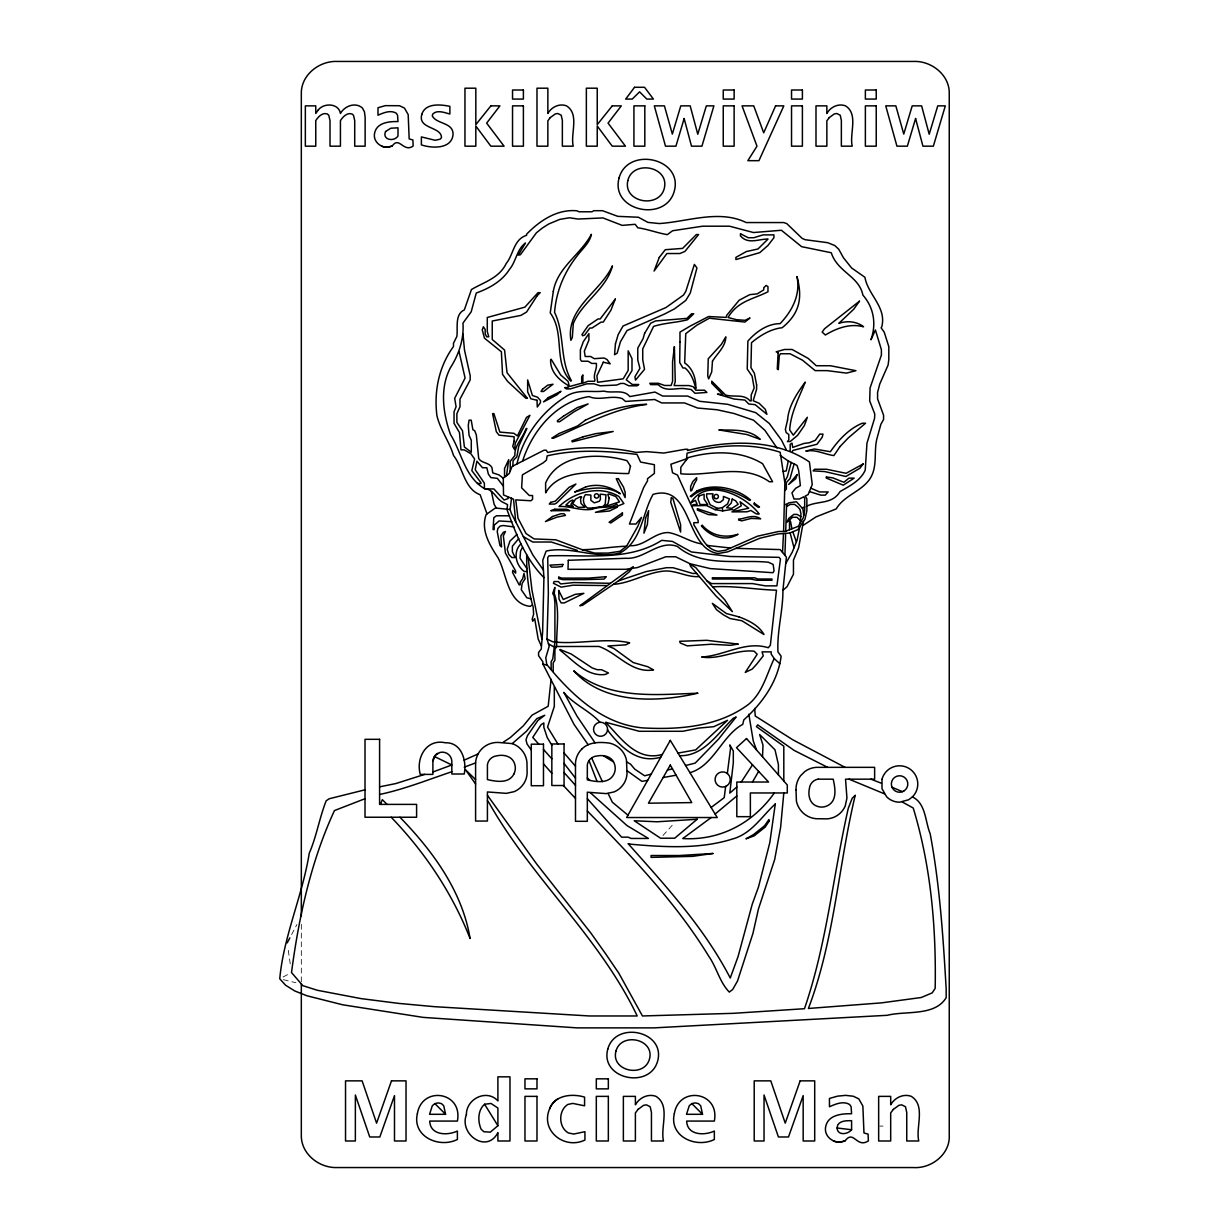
<?xml version="1.0" encoding="UTF-8"?>
<svg xmlns="http://www.w3.org/2000/svg" width="1229" height="1229" viewBox="0 0 1229 1229"><rect width="100%" height="100%" fill="white"/><g stroke="black" fill="none" stroke-linecap="round" stroke-linejoin="round"><path stroke-width="0.75" stroke-dasharray="5 3.75" d="M291.611 934.562L296.911 924.546M663.015 835.49L674.03 823.246M283.116 976.994L288.154 974.32M879.626 1126.087L883.036 1126.087M283.346 979.667L295.928 982.754M288.277 950.309L290.428 965.134M301.32 924.285L301.32 984.076"/><path stroke-width="1.5" d="M785.715 531.251L786.56 504.397L788.957 502.799L796.438 501.755L802.906 508.898L803.735 515.366M784.916 555.293L785.638 533.616M515.704 521.787L513.538 499.204L503.506 494.934L503.276 478.173L509.267 473.503L512.094 466.452L544.032 450.198L546.198 450.198L547.735 452.487C576.647 446.296 607.172 446.081 636.054 452.441L646.562 451.642L663.829 453.055L685.183 449.276L687.656 449.276L687.472 450.551C727.107 440.366 774.454 437.97 809.419 461.981L812.246 484.533L808.129 494.565L805.241 496.04L806.869 498.851L806.869 510.803L804.949 519.268L797.805 529.699L789.786 533.002L777.911 533.954L759.937 538.194L727.722 551.852L718.089 553.496C684.876 548.871 692.588 482.843 653.06 494.381C642.122 513.538 641.861 541.482 620.03 552.927C595.189 559.533 570.778 545.553 546.137 551.099L542.757 560.24L543.925 577.569L542.634 631.829L541.267 649.05L538.579 652.445L538.579 655.702L542.88 661.863L542.88 664.029L574.02 724.373L588.153 744.743M782.535 552.436L783.472 533.939M783.595 531.481L784.87 482.889L780.169 452.226C749.967 442.486 717.26 444.744 687.057 453.24L686.535 459.585M803.413 521.511L798.604 547.811L793.458 560.086L793.458 574.204L787.021 586.725L782.919 590.289C783.042 610.874 776.912 631.153 777.942 651.862L781.137 656.24C777.727 681.895 762.379 703.034 743.791 719.917L742.746 724.388C722.007 735.556 713.711 765.821 689.961 772.688M526.688 554.94C526.458 572.315 528.224 590.519 533.156 607.034L533.632 614.193L532.188 619.124L532.741 621.229L534.692 618.617L538.164 638.942L541.267 645.886M551.114 679.284L548.18 706.26L532.034 715.17L523.262 725.893L510.358 737.523L503.107 742.316M508.345 496.793L508.176 498.528L504.12 500.019L493.874 488.942L485.194 488.942M782.919 590.289L786.406 557.09L780.154 549.578L735.941 548.364M800.171 523.093L800.97 513.86L800.048 509.62L798.005 507.085L794.61 504.397L790.262 504.397L786.514 506.594M543.418 570.102L532.848 554.986L511.418 513.492L510.096 509.513L511.541 498.16M725.663 786.391L724.219 797.636L711.13 807.468M727.322 773.548L730.594 748.092L729.796 744.928L733.314 750.965L733.314 762.902L729.796 793.104L736.816 786.99M799.726 526.903L797.099 540.161L792.213 552.251L785.73 563.558M780.169 455.483L788.25 460.967L786.253 470.937L782.919 471.506M432.885 760.92L435.911 754.683L440.013 752.44A9.494 9.494 0 0 1 451.826 760.92L451.826 774.009L464.224 774.009C466.928 760.812 461.566 742.132 445.282 742.777C426.494 738.552 415.755 757.709 420.241 774.393L432.885 774.393L432.885 760.92A9.494 9.494 0 0 1 437.831 753.3M543.925 577.569C525.321 558.842 516.072 533.97 507.024 509.743L507.546 504.597L504.044 502.83C495.932 499.727 494.227 489.173 484.38 488.604C464.516 476.698 461.674 452.38 450.49 434.482C443.039 413.512 439.552 388.349 450.382 367.794C458.832 354.643 464.116 339.05 462.964 323.104L471.214 311.767L476.268 293.024C489.219 288.293 501.693 281.533 509.344 269.597C516.241 261.424 516.595 249.533 525.444 243.019L518.269 255.14L520.405 254.71L536.412 232.788L542.358 228.041L548.779 223.97L559.794 219.376L569.442 217.779L578.029 219.039L602.978 217.932L622.197 225.383L635.178 224.308L637.79 227.795C647.867 229.208 657.484 233.003 667.316 234.647L672.54 230.76L702.589 226.197L729.519 226.197L753.485 232.542L781.398 230.269L801.615 246.66L831.25 252.744C837.671 272.377 858.979 275.895 862.912 295.144C873.973 307.772 876.492 324.057 870.946 339.803L875.401 329.986L881.393 349.697L881.393 355.12L870.086 387.888L869.686 400.9L874.787 414.05L874.556 418.382L866.952 443.223L865.231 470.139C860.53 480.754 849.592 486.008 840.083 491.554C832.125 504.643 818.56 500.48 806.869 506.102M837.087 1127.992L837.825 1124.796C840.897 1120.402 846.812 1120.756 851.589 1120.679L851.589 1129.743C847.902 1134.505 837.456 1135.903 837.087 1127.992L851.589 1129.743M912.394 796.914C925.99 803.336 925.099 821.54 930.138 833.585C939.755 884.834 943.15 937.005 946.176 988.992L946.176 997.671C934.701 1016.552 905.973 1010.576 887.215 1015.308L654.089 1027.874L577 1027.874L423.16 1017.382L342.707 1004.8L306.912 995.767L294.791 990.973L285.574 985.228L279.751 978.776C283.592 936.191 302.518 895.649 309.247 853.264C316.683 836.089 319.34 818.099 326.177 800.786L329.218 798.758L365.013 789.817M592.317 509.236C600.213 505.856 609.215 508.944 616.774 504.197L617.864 506.071L623.886 503.552L618.863 496.47C599.691 484.887 574.542 491.846 559.041 506.502C570.271 505.933 581.01 511.218 592.317 509.236L592.624 508.038L602.901 506.517L605.206 504.182L606.02 494.811L600.213 494.15L600.413 499.389L599.322 501.263L594.314 502.861L590.872 500.311L590.872 495.103L585.465 494.626C582.07 498.759 583.13 504.95 587.493 508.038L592.624 508.038M762.518 756.787L762.994 745.204L759.614 734.496L775.007 749.828L778.418 764.638L778.418 774.9M549.593 1108.911C540.069 1130.818 564.603 1149.991 584.927 1140.02L584.927 1131.694L573.805 1134.044L568.459 1132.984C558.396 1127.469 558.12 1110.401 567.875 1104.441L572.745 1103.412L584.574 1105.808L584.574 1097.113C572.176 1093.349 554.694 1094.947 549.593 1108.911A19.725 19.725 0 0 1 557.874 1098.849M791.246 462.473L787.297 476.837L784.655 481.584M794.118 463.917L790.047 478.588L786.345 482.551L786.345 489.065L784.87 490.678M516.917 463.994C523.293 436.525 541.374 412.084 565.125 397.028C577.184 388.518 590.888 392.665 604.038 391.099C612.073 393.726 623.917 388.733 629.77 396.583L654.965 392.066L662.677 396.061L687.641 396.061L699.578 401.284L727.629 404.31L755.727 412.652L769.308 423.483L781.506 440.12L786.33 449.845M522.586 461.105C532.249 430.841 556.245 401.484 589.075 396.614C599.522 401.084 611.274 394.816 622.227 398.611L625.53 401.437L654.688 399.502L661.678 402.928L684.476 402.928L697.626 408.043L717.045 409.749L733.99 413.497L753.515 420.18L764.868 430.288L777.051 448.093M792.336 451.719L792.859 450.444L817.024 444.237L822.186 437.247L823 434.098L819.743 434.098L815.334 440.289L809.358 442.732L803.981 443.439L792.72 447.433L791.998 443.147L790.17 444.345L790.17 450.859M712.62 586.878C734.174 585.45 755.159 589.628 776.482 590.197L770.353 645.225L768.279 647.744C745.465 640.539 724.219 655.794 701.651 657.023C719.503 660.019 736.094 649.189 754.13 651.201L757.187 654.274L745.25 672.417L752.102 669.129L756.542 664.351L763.27 655.825L762.057 651.862L771.182 651.862L771.182 654.043L774.193 658.56C766.635 674.414 762.656 692.787 748.446 704.432C718.12 726.892 679.038 729.934 642.567 727.891C602.379 724.127 572.007 695.168 547.412 665.288L542.88 664.029M758.631 771.366L752.486 782.028M752.517 764.822L741.271 782.028M522.586 547.212L520.558 551.053L520.036 558.227L526.995 568.689M287.187 942.889L289.844 937.896M589.014 760.597L588.414 761.581A10.262 10.262 0 0 0 587.324 764.853L587.324 779.862C596.188 781.844 608.754 784.163 613.809 774.301A13.058 13.058 0 0 0 614.546 764.161C612.242 756.526 603.808 754.529 596.818 756.035A10.754 10.754 0 0 0 592.393 757.448L591.41 758.093A10.493 10.493 0 0 0 589.014 760.597L596.987 781.245M626.56 546.229L637.774 526.381L641.507 517.363L635.946 524.03L629.432 524.03L643.689 487.452L647.514 480.877L647.514 478.695L654.381 473.395L654.381 464.7L640.586 462.058L637.006 454.392C607.218 451.012 576.539 448.954 547.151 455.867L546.413 460.138L543.064 462.918L522.402 474.855L521.634 487.836L529.315 495.517L532.572 495.517L532.572 499.358L530.913 500.756L515.75 499.896L517.993 518.162L526.043 533.555L534.093 538.932L555.754 539.792L582.193 549.701L594.775 553.081L608.232 553.081L620.046 551.283L626.56 546.229C611.658 546.675 597.079 549.547 582.193 549.701M599.153 507.331L599.706 506.517M520.866 543.955C512.739 551.652 515.765 565.386 524.276 571.5L527.18 571.5M497.899 1125.718L490.31 1132.155L483.827 1131.725L481.077 1129.159C477.682 1121.278 477.682 1110.202 484.61 1104.241L491.032 1103.473L497.899 1108.051L497.899 1125.718L484.61 1104.241M774.301 792.966C753.162 823.092 719.902 840.774 682.786 838.547L711.207 817.531M518.699 538.609L512.37 546.244L512.37 551.667L515.105 557.551L511.848 557.551L508.76 554.509L507.193 549.302L509.927 541.129L516.994 534.385M715.124 814.028L736.816 795.977M531.988 605.19L530.145 606.358C507.408 603.915 506.87 573.835 498.052 557.828C489.818 545.307 480.431 530.083 486.162 514.552L495.364 508.007L510.096 509.513M434.866 1103.596L432.316 1105.731L429.566 1114.304L445.574 1114.304L443.73 1105.731L441.426 1103.596L438.215 1102.889L434.866 1103.596L445.574 1114.304M691.819 1103.596L689.269 1105.731L686.504 1114.304L702.527 1114.304L700.684 1105.731L698.379 1103.596L695.168 1102.889L691.819 1103.596L702.527 1114.304M618.479 580.841L629.325 571.808L633.242 566.6L579.842 605.759L582.577 605.282L618.479 580.841L646.193 571.562L666.471 567.706L672.985 567.706L692.772 573.451L696.659 573.451M722.314 507.669L727.614 503.89L729.458 498.866L723.42 496.424L723.42 499.681L720.409 502.154C715.386 503.629 710.869 498.79 712.989 493.843L706.644 493.843L706.644 496.915L710.193 504.812L717.506 508.391L722.314 507.669L722.729 510.88L731.762 509.497L733.79 510.265L741.271 505.856L740.058 501.739L748.707 508.222L731.9 511.894L747.017 511.802L750.919 510.481L756.419 513.968L759.184 513.968C745.127 495.179 706.014 476.775 690.867 502.953L695.414 500.341L697.196 504.289L692.879 504.766L692.449 505.764L706.567 505.534L715.094 509.651L722.729 510.88M803.213 525.336L816.102 516.856L836.227 508.914C843.862 495.748 860.408 491.892 869.318 479.725C877.89 467.681 873.696 452.963 876.723 439.444L880.886 424.251L883.574 419.519L883.574 415.187L877.583 398.872L877.583 392.358L879.795 383.955L888.091 365.074L888.813 359.682L888.813 346.655L884.25 332.214L881.101 327.774L881.746 326.914C886.892 307.281 868.073 295.129 864.893 277.247L851.589 267.968L843.463 257.767L838.731 249.226L834.752 245.523L827.701 242.697L805.179 239.716L802.184 238.426L786.775 223.601L783.687 222.557L746.218 222.557C719.011 209.237 687.487 221.773 659.266 223.555L647.929 222.388L638.373 217.241L617.788 216.35L602.502 210.697L593.822 210.697L591.948 211.787L578.92 211.787L576.985 210.804C557.198 208.899 539.731 220.667 526.565 234.232L526.565 235.323C513.522 239.394 513.691 254.295 506.225 263.498C499.235 278.092 484.011 282.102 471.444 289.522L464.332 309.908C454.546 314.225 458.018 328.02 456.865 336.439L453.486 343.244L453.486 346.501C438.922 366.488 433.883 391.175 436.909 415.586C440.259 429.966 449.415 441.61 453.486 455.452C463.026 467.512 464.255 489.05 480.155 494.734L486.991 513.845M512.232 743.606A22.568 22.568 0 0 1 519.514 747.862L521.511 749.844A21.83 21.83 0 0 1 526.964 762.441L527.118 773.271A20.862 20.862 0 0 1 520.727 787.313A21.477 21.477 0 0 1 514.106 791.676L506.317 793.35L487.421 791.952L487.421 821.049L475.592 821.049L475.592 765.037C475.224 758.078 478.511 751.149 484.026 746.94A22.23 22.23 0 0 1 498.052 742.424L512.232 743.606L526.473 731.27L536.766 718.658L544.77 715.263L537.856 720.517L527.41 735.741L525.997 739.843L527.072 744.052L531.266 749.997M392.374 145.775C399.364 136.081 403.465 152.888 413.159 146.051L412.898 139.968L409.18 138.923L408.182 114.589L404.464 108.091L399.517 105.725L385.338 105.648L377.994 107.737L377.994 115.219C383.463 112.791 390.545 109.75 396.214 113.191L397.551 115.157L397.996 121.579C389.532 121.379 377.364 122.424 374.799 132.333C371.865 142.441 383.571 150.46 392.374 145.775A14.502 14.502 0 0 1 381.574 146.282M845.368 1140.558C853.725 1129.605 856.751 1148.593 868.381 1140.881L868.089 1134.121L863.972 1132.984L862.866 1106.039L858.764 1098.849L853.279 1096.237L845.629 1095.362L837.579 1096.145L829.452 1098.449L829.452 1106.745C835.505 1104.057 843.355 1100.677 849.623 1104.502L851.098 1106.668L851.589 1113.766C842.218 1113.551 828.761 1114.718 825.919 1125.687C822.662 1136.871 835.628 1145.751 845.368 1140.558A16.038 16.038 0 0 1 833.416 1141.111M715.094 509.651L717.506 508.391M475.623 762.886L464.224 767.203M686.181 458.939L670.88 464.239L672.54 472.766L677.471 475.039L698.149 520.497L698.149 522.663L693.832 522.663L693.832 524.829C700.422 534.723 704.847 549.056 718.182 551.391L725.694 550.193L757.433 536.213L778.602 531.481L785.116 531.481L798.251 526.304L803.244 517.916L804.672 510.434L804.672 498.498L803.781 496.793L799.418 499.005L793.995 499.005L791.952 492.829L795.655 488.297L800.371 485.624L798.666 470.523L796.991 465.361L788.25 460.967M478.096 753.93L464.116 760.183M784.87 504.397L786.56 504.397M802.168 507.869L804.672 506.932M451.826 771.72C427.784 779.816 404.449 789.202 379.592 794.487M365.013 798.712L334.472 810.556C310.906 861.268 298.801 917.31 291.503 972.538L302.826 985.673L317.312 990.267L361.049 998.609L398.749 1003.402L434.436 1006.674L589.428 1015.968L637.206 1015.968C599.644 937.22 532.142 878.796 489.311 803.274L487.421 800.617M424.635 774.393L395.876 783.549L379.592 786.852M432.885 772.012L451.826 764.976L434.39 756.48M651.186 774.147L644.611 775.791L634.702 769.108L630.523 764.115L626.759 761.995M667.424 770.076L672.447 768.816M685.598 765.513L695.168 763.117L718.642 738.998L736.156 716.968L733.206 718.351C717.936 733.283 703.372 756.542 679.606 755.681M647.683 780.338L641.922 781.367L626.974 770.66M663.153 777.542L676.104 775.192M630.124 545.707C644.641 546.475 654.366 532.126 668.637 532.572C680.236 534.723 689.807 542.004 701.513 543.848M662.354 754.406C636.714 761.888 621.029 738.153 605.62 722.253L639.28 731.286L682.709 731.286L698.64 728.09L713.742 726.692L727.537 720.317L695.722 749.874L678.039 753.085M660.803 757.156C637.574 764.146 620.522 747.032 607.495 730.103M511.878 521.726L499.066 520.958L494.15 525.229L494.15 529.576L493.075 529.576L493.797 517.686L496.439 515.781L509.467 515.781M627.958 815.18L612.349 802.214L608.094 793.442M513.983 526.949L503.291 525.505L500.095 526.089L497.883 528.485L497.223 531.681L499.942 545.461L501.524 546.951L500.864 535.829L503.398 532.295L505.442 531.527L503.337 535.859L505.426 553.096L515.627 570.947L515.627 573.129L512.831 570.348L512.57 572.514L519.176 584.896L520.174 584.896L520.174 582.285L522.663 578.721L523.984 573.451L525.152 578.721L522.171 583.253L521.296 589.705L526.826 597.77L531.036 598.784M699.362 576.585C686.289 577.691 674.644 569.058 661.509 571.377C644.995 573.605 629.939 583.207 613.517 584.343M818.176 779.171L833.185 779.171C835.167 788.035 837.487 800.601 827.624 805.656A13.058 13.058 0 0 1 817.485 806.393C809.85 804.089 807.868 795.639 809.358 788.665A10.523 10.523 0 0 1 818.176 779.125M477.42 483.396L480.969 483.565L480.969 482.705L471.828 470.599L474.624 459.001L470.83 453.701L464.27 449.86L460.967 449.86L459.477 432.593L454.039 423.329L454.039 411.792L456.082 406.753L454.669 398.304L465.084 378.056L459.078 351.678M730.594 548.026L706.798 545.399M809.527 491.615L820.895 495.149L825.243 495.149L828.162 491.938L819.559 491.938L811.063 488.251M610.306 583.299L573.62 582.577L560.67 583.929L558.412 581.563L554.079 581.563L553.434 583.299L561.177 587.139L572.96 585.188L606.865 585.572M881.47 783.288L870.915 779.171M892.116 787.313L902.455 791.645M884.342 793.796L849.039 779.171M577.338 550.392L551.237 542.02L532.741 542.02L523.385 536.643M902.071 801.876L913.224 808.021C930.952 866.276 936.268 927.634 935.177 988.331L932.212 992.878L921.197 997.518L881.393 1002.879L808.405 1008.471C834.491 939.924 838.316 865.923 855.246 795.24L852.173 798.312L848.24 808.436C833.17 875.048 826.779 943.933 804.457 1008.717L733.406 1013.326L642.444 1015.968L618.832 973.199L605.39 953.458L590.903 933.103L536.612 863.926L487.421 795.271M845.045 767.342L792.874 739.827L755.267 716.046L754.652 708.472M706.905 580.779L724.741 599.783L732.376 611.643L715.892 595.896L690.468 566.216L690.007 564.326L695.691 567.506L706.905 580.779L711.545 583.591L752.501 583.591L765.329 585.864L776.912 585.864L780.461 559.026L779.094 557.336L730.256 556.507L691.435 551.959L672.463 541.421L661.709 540.361C628.465 561.499 586.294 554.586 548.964 555.831L547.719 557.613L548.364 593.423L546.997 639.003L552.866 641.83C578.444 644.826 604.499 637.329 629.632 642.782L625.807 644.841L607.879 646.008L613.901 648.513L633.227 662.554L647.837 666.748L653.521 669.943C631.153 673.507 617.941 653.091 598.907 646.454L553.111 646.515L548.441 643.827M827.655 767.342L794.149 750.412L757.694 724.864L756.419 726.631L783.81 746.203L783.81 781.029M800.924 516.579L797.099 514.398L793.842 514.398L788.772 518.377L786.867 522.279L792.582 517.271L796.914 517.271L800.463 520.589M603.424 755.743L613.409 761.857M503.276 478.173L498.928 474.916L492.752 472.842L491.907 467.481C489.019 462.288 481.922 463.517 478.711 458.601L476.314 434.851L474.732 430.811L472.873 429.674L471.214 420.164L469.048 420.164L468.28 425.541L469.048 435.312L471.291 440.243L471.291 452.195L464.393 447.003L462.519 430.826L456.881 422.361L456.881 413.681L459.984 406.738L459.984 399.133L470.169 379.961L470.169 375.613L464.516 350.173L462.964 333.965M590.289 792.659L627.036 825.611L648.451 838.455L631.076 838.455L628.096 837.149L621.613 837.149L587.324 798.666M774.193 658.56L779.862 663.737M503.276 486.008L497.33 478.342L490.863 477.605L488.343 474.056L486.853 467.727L482.505 467.727L476.913 461.198L475.224 469.708L484.38 483.181L484.38 488.604M587.324 777.911L589.812 780.354M475.592 779.632L465.407 769.631L475.592 783.964M387.058 804.396L382.327 799.664L380.667 803.582L381.282 804.396M399.947 817.239C432.562 850.76 462.319 891.24 470.077 938.495C452.364 893.314 424.865 852.096 391.175 817.239M599.982 722.329C589.536 710.516 574.035 704.801 563.819 692.419L577.015 716.154L595.02 742.808M551.836 773.302L543.479 763.839M563.343 785.515L575.495 798.404M587.324 810.971C631.568 856.29 675.643 902.147 708.903 956.454C716.814 967.776 719.549 982.048 729.304 992.095L732.73 989.422L737.554 980.926L752.947 933.41L758.431 909.045L774.685 859.517L780.599 827.486L783.81 792.966M575.495 766.235L564.05 752.962M538.809 744.175L532.771 737.415L541.098 724.68L543.832 722.913L543.832 727.261L547.243 737.569L551.836 745.281M543.479 749.429L551.836 758.815M564.05 772.534L575.495 785.377M541.912 639.234L531.957 590.074L528.178 557.72M564.05 763.409L575.495 778.172M557.858 743.975L547.55 727.076L554.31 706.445L554.31 686.903M496.27 508.007L494.104 504.228L491.416 491.492M591.641 757.955L602.348 781.613M796.392 541.928L792.813 531.758M791.891 528.823L790.57 521.542L789.479 520.528L789.556 529.73M794.011 547.796L790.109 532.864M546.997 639.003L549.194 646.285L545.784 657.715L546.813 664.904M748.814 714.203L753.269 740.964L756.465 749.89M512.846 466.068L513.077 460.691L516.856 456.804L518.776 446.127L526.903 428.399L525.935 428.906C522.878 438.2 514.214 445.328 514.89 455.544L510.219 461.382L510.219 471.153M553.173 671.602L553.173 662.923L554.909 660.173L554.909 649.311L556.66 646.515C556.291 628.956 560.147 609.937 554.233 593.361L554.893 587.431L552.712 593.361L554.187 596.265L554.909 602.732L554.909 641.83L552.758 658.944L551.13 661.77L551.13 669.375M506.517 475.638L508.714 459.646L504.551 468.495L504.551 477.175M301.32 916.219L301.32 93.85C300.798 75.046 319.325 60.636 337.268 61.45L913.285 61.45C931.259 60.513 949.909 75 949.249 93.85L949.249 1135.15C950.355 1154.154 931.367 1168.871 913.285 1167.55L337.268 1167.55C319.34 1168.303 300.875 1153.939 301.32 1135.15L301.32 984.076M756.618 384.923L756.603 389.27L753.177 400.715L759.169 403.296L765.298 409.334L766.927 414.311L755.174 404.679L748.691 403.957L744.912 400.07L734.097 399.041L717.475 394.11L722.882 394.601L711.76 383.294L711.76 381.205L725.509 394.985C733.667 397.597 743.806 393.48 750.089 400.9L751.18 400.9L751.18 394.985L754.16 387.995L752.117 376.228L747.232 369.053L747.877 341.14C755.789 331.938 767.557 323.565 780.077 323.657C792.244 310.86 800.709 294.699 796.976 276.54C802.445 297.188 800.402 312.857 782.182 327.728C770.829 328.926 760.152 335.44 751.503 342.676L750.95 367.64L754.36 373.201L756.618 384.923M796.008 789.801L796.423 801.247A22.629 22.629 0 0 0 801.446 811.263L803.428 813.26A21.83 21.83 0 0 0 816.041 818.714L826.871 818.867A20.862 20.862 0 0 0 840.897 812.477A21.477 21.477 0 0 0 845.26 805.855L846.935 798.067L845.537 779.171L874.633 779.171L874.633 767.342L818.622 767.342A21.246 21.246 0 0 0 804.765 771.597L800.54 775.776A22.23 22.23 0 0 0 796.008 789.801M568.29 560.301L567.998 569.304L625.576 569.304L637.39 567.583L665.811 556.752L675.581 556.752L690.191 563.804L710.239 568.597L772.949 572.714L774.055 570.84L773.164 564.449L768.402 562.237C738.306 559.272 702.158 567.66 677.394 546.429C658.79 539.608 644.242 559.656 625.807 558.273L568.29 560.301M697.442 508.729L697.396 510.066L708.426 514.598L717.014 515.089L697.442 508.729M679.975 341.877L679.698 362.494L682.909 367.993L685.075 367.993C691.205 373.232 694.032 381.098 695.798 388.656C696.259 379.162 692.972 368.408 684.676 362.939L685.751 333.673L696.981 325.101L709.302 318.219L744.912 322.059L749.982 317.973L745.081 320.323L736.417 319.694L728.029 317.466C737.968 300.844 752.931 299.415 767.971 291.765L767.971 286.634L766.143 285.451L763.777 287.694L763.777 289.86L757.294 293.839L749.736 294.668L739.167 300.229L726.723 315.3L726.17 317.405L708.58 316.529L690.268 326.038L679.975 332.107L679.975 341.877M778.126 352.769L777.281 369.038L778.28 369.683L779.309 355.611L780.446 353.752L790.047 353.752L802.583 360.251L815.134 370.62L827.086 370.62L846.474 373.109L855.937 370.697L830.405 365.735L816.286 365.735L808.236 358.453L792.137 349.482L784.532 349.482L776.175 351.817L778.126 352.769M466.406 1114.58C458.786 1134.275 486.93 1154.169 497.899 1132.585L497.899 1140.988L509.974 1140.988L509.974 1076.834L497.899 1076.834L497.899 1100.892C486.822 1088.617 466.221 1098.787 466.406 1114.58M740.534 233.817L740.411 235.845C748.123 244.817 758.477 238.918 768.033 239.071L757.986 248.98L746.326 251.561L735.894 257.383L735.894 259.549L759.799 252.636L767.941 245.462L773.917 237.735L773.917 234.877L763.055 234.877L753.715 237.735L748.292 237.735L740.534 233.817M558.734 577.169L558.627 578.598L562.836 579.658L583.468 579.658L604.1 579.074L606.312 576.678L588.998 578.106L561.853 578.106L558.734 577.169M417.414 1113.443C411.823 1136.441 438.937 1148.623 457.388 1139.498L457.388 1131.033C447.525 1135.796 430.165 1135.396 429.72 1121.078L457.388 1121.078C463.087 1091.705 422.223 1085.499 417.414 1113.443M537.012 400.27L537.273 407.045L540.453 402.651L540.453 400.47L537.58 397.213L532.418 395.523L527.656 379.945L527.656 391.897L530.851 398.795L537.012 400.27M558.673 590.473L559.026 599.091L561.1 602.901L564.357 602.901L583.852 593.33L575.218 594.36L563.266 599.491L558.673 590.473M674.368 1113.443C668.776 1136.441 695.891 1148.623 714.341 1139.498L714.341 1131.033C704.478 1135.796 687.119 1135.396 686.673 1121.078L714.341 1121.078C720.04 1091.705 679.176 1085.499 674.368 1113.443M615.437 343.874L614.546 354.705L617.158 353.23L620.445 341.754L627.02 330.555L664.781 313.917L674.414 308.909L685.736 300.506L690.252 293.116L696.935 267.937L694.37 264.435L685.828 291.319L683.539 295.021L665.918 307.573L623.042 326.023L618.202 334.503L615.437 343.874M712.467 577.83L712.359 579.013L750.366 579.013L756.772 580.242L771.966 580.242L771.966 579.013L757.847 579.013L754.821 577.83L712.467 577.83M826.364 476.975L826.272 478.035L843.248 485.194L854.155 478.142L848.901 478.142L843.893 482.321L832.816 477.866L826.364 476.975M627.804 180.678C622.842 202.585 659.466 209.114 664.367 188.052C669.329 166.161 632.705 159.632 627.804 180.678M609.185 498.298L608.063 503.552L605.067 506.517L619.508 501.878L615.806 496.531L608.739 493.904L607.802 494.457L609.185 498.298M421.839 114.312C417.322 129.229 441.764 126.403 441.457 137.74L440.197 139.154L435.189 140.29L421.378 136.911L421.378 144.884C431.901 148.479 451.919 149.323 453.071 134.314C453.24 122.178 436.525 124.298 432.285 115.925L432.716 114.082C437.171 109.473 444.621 112.715 449.875 114.005L449.875 106.37C440.612 104.373 425.28 102.898 421.839 114.312M645.563 518.07L643.95 533.186L647.33 524.645L648.651 510.634L645.563 518.07M775.284 803.996L769.8 842.664L758.523 886.862L752.24 904.206L738.061 956.608L730.241 978.023C704.278 927.834 665.457 885.617 628.096 843.616L631.091 844.246C664.582 847.196 699.839 849.316 732.254 839.069C751.61 833.83 761.427 816.67 775.284 803.996M674.383 346.732L672.586 361.833L672.586 381.374L671.111 385.46L664.597 385.46L658.452 383.294L649.788 383.294L650.633 384.616L658.237 384.616C665.396 392.143 674.998 388.057 683.785 388.518L691.144 389.516L695.046 393.295L706.89 392.42L704.509 390.207L695.814 390.207L693.202 386.736L689.023 385.568L674.137 385.568L675.259 381.374L674.383 346.732M719.119 429.996L746.971 434.544L760.229 439.383C749.69 428.752 732.93 430.242 719.119 429.996M553.296 291.442L550.239 312.934C565.34 333.52 552.789 362.294 570.87 381.19L571.331 380.529C559.41 359.667 565.048 333.873 554.556 312.35C556.261 291.258 564.188 272.208 577.215 255.801C582.193 248.995 589.69 242.896 591.41 234.309C580.518 254.71 557.305 267.415 553.296 291.442M881.992 779.278L881.992 788.711L886.708 796.868A18.205 18.205 0 0 0 899.582 802.199L908.677 799.756L912.456 796.868A18.205 18.205 0 0 0 908.677 768.233A18.205 18.205 0 0 0 881.992 779.278M738.721 519.237L738.614 520.051L741.778 520.835L751.211 518.423L760.659 518.776C753.392 513.876 745.988 518.377 738.721 519.237M712.482 361.111L711.714 371.911L708.672 378.885L707.75 376.089L708.257 358.776L721.392 344.335L725.817 336.854C725.724 346.424 717.29 353.491 712.482 361.111M671.341 497.914L670.727 502.215L680.605 532.08L680.605 524.645L672.831 498.221L671.341 497.914M619.093 177.882C610.014 211.05 665.534 222.91 674.275 191.202C683.355 158.034 627.85 146.159 619.093 177.882M607.802 1049.028C599.598 1079.001 649.742 1089.708 657.638 1061.073C665.841 1031.1 615.698 1020.393 607.802 1049.028M615.975 1051.01C610.475 1071.135 644.15 1078.34 649.465 1059.091C654.965 1038.966 621.29 1031.776 615.975 1051.01M573.298 323.565L572.315 337.606L570.855 340.264C565.816 307.972 600.382 291.918 612.457 265.863C606.404 289.245 581.978 302.226 573.298 323.565M754.268 503.107L754.038 504.412L758.523 507.469L759.507 506.993L754.268 503.107M607.556 729.796L607.187 731.593A7.036 7.036 0 0 1 595.22 733.851A7.036 7.036 0 0 1 599.245 722.36L601.073 722.268A7.036 7.036 0 0 1 607.556 729.796M385.553 131.534C381.881 139.829 394.002 142.241 397.996 136.004L397.996 127.816L390.822 128.231L385.553 131.534M787.574 419.888L785.362 429.413L786.161 432.562L788.803 434.482L788.803 439.905L787.42 441.58L790.139 441.564L797.636 435.296L804.411 425.464L807.361 417.292L793.304 435.174L789.679 429.966C790.769 412.637 799.034 397.919 805.241 382.096C797.099 393.188 788.619 405.877 787.574 419.888M630.477 466.175L628.71 473.564C603.04 473.687 561.069 465.791 545.661 492.829L545.599 483.043C558.872 452.595 599.752 452.933 626.99 460.675L630.477 466.175M603.316 362.202L596.895 375.844L597.601 382.28L623.211 378.824L628.173 370.405L628.173 350.864L631.998 358.653L631.998 370.605L626.268 379.822L632.274 384.493L638.773 384.493L637.052 385.814L628.849 385.814L623.963 383.448L620.706 383.448L616.666 385.061L600.167 385.783L593.96 383.817L586.832 383.817L570.348 388.917L566.369 388.917L564.679 387.565L568.09 387.565L568.09 385.399C559.087 379.915 550.362 372.034 550.592 360.128L551.13 359.206L560.701 374.999L568.09 381.389L569.35 386.567L581.701 383.218L581.701 376.704L582.884 374.876L582.884 383.218L587.954 381.282L594.467 381.282L595.005 380.345C592.639 374.399 597.386 369.33 596.342 363.415L591.763 363.415L588.03 361.218L581.517 361.218L580.38 359.36L580.38 349.789L583.345 341.631L588.906 333.597L588.906 340.11L584.343 351.125L585.173 356.502L590.596 356.502L594.36 358.684L604.053 357.992L606.957 359.467L610.198 363.815L603.316 362.202M560.24 649.557L560.071 650.249C573.344 660.449 586.955 677.087 605.513 674.414L608.432 672.954L601.549 669.713L597.217 669.713L592.101 667.885L571.301 654.074L560.24 649.557M514.121 441.119L512.754 446.373L514.567 449.553L515.304 443.177L529.914 415.31L526.473 417.414L517.394 435.942L513.922 433.315L499.865 432.101L493.858 413.543L492.583 413.712L496.332 431.732L499.005 435.143L514.121 436.771L514.121 441.119M732.238 499.082L731.178 503.183L726.646 507.669L731.762 508.407L738.168 504.32L735.649 500.787L732.238 499.082M644.58 333.412L643.09 338.636L637.774 348.114L637.774 360.051L639.925 368.377L634.932 376.75L635.516 380.114L644.534 369.345L642.736 359.744L642.736 348.882L653.582 326.392C664.643 322.874 676.211 322.674 687.518 319.77L693.74 313.779L691.574 313.779L686.965 318.372L655.625 320.923L650.694 323.212L644.58 333.412M684.154 118.522L675.935 146.174L665.503 146.174L654.32 105.863L664.413 105.863L672.34 134.084L680.789 105.863L690.176 105.863L697.78 134.238L706.337 105.863L713.895 105.863L701.928 146.174L691.497 146.174L684.154 118.522M915.59 118.522L907.355 146.174L896.94 146.174L885.74 105.863L895.833 105.863L903.761 134.084L912.21 105.863L921.612 105.863L929.201 134.238L937.758 105.863L945.316 105.863L933.349 146.174L922.933 146.174L915.59 118.522M698.978 495.994L698.041 499.128L700.131 504.535L707.735 504.535L704.109 499.128L704.109 494.242L698.978 495.994M797.114 474.548L795.747 478.68L788.695 484.426L797.114 474.548M562.943 564.449L562.237 566.508L556.845 567.107L551.406 567.107L549.931 565.125L562.943 564.449M391.483 1080.859L376.581 1123.152L362.109 1080.859L345.533 1080.859L345.533 1140.988L355.365 1140.988L355.365 1095.008L369.745 1136.979L379.822 1136.979L394.494 1095.607L394.494 1140.988L406.031 1140.988L406.031 1080.859L391.483 1080.859M800.156 1080.859L785.239 1123.152L770.783 1080.859L754.207 1080.859L754.207 1140.988L764.039 1140.988L764.039 1095.008L778.418 1136.979L788.496 1136.979L803.167 1095.607L803.167 1140.988L814.704 1140.988L814.704 1080.859L800.156 1080.859M537.15 295.743L526.565 312.028L520.973 315.377L492.245 321.03L492.245 339.496L504.581 350.081L507.039 372.725L527.395 398.288L525.904 398.288L507.577 381.374L502.523 374.307L501.386 351.771L484.487 338.19L482.244 329.848L483.412 326.806L485.178 329.541L485.178 333.889L486.638 336.807L488.804 336.807L487.283 331.6L487.283 317.481L524.906 307.142L538.025 292.656L540.207 292.656L537.15 295.743M659.282 257.414L654.058 271.056L666.886 253.527L679.914 253.527L684.922 251.438L698.564 234.539L696.382 234.539L682.617 248.396L665.288 249.702L659.282 257.414M615.283 299.093L610.905 310.215L603.27 322.09L601.089 322.09L592.009 328.035L589.828 328.035L584.681 335.01L582.638 335.778L581.978 334.565L588.169 325.639L598.016 318.972L600.198 318.972L615.283 299.093M694.416 483.596L691.635 490.678L690.621 490.863L690.621 486.515L692.818 481.553L696.643 477.697L696.643 479.878L694.416 483.596M775.576 105.863L763.716 132.809L753.73 105.863L742.055 105.863L756.987 146.174L747.846 160.676L758.938 160.676L783.825 105.863L775.576 105.863M581.563 497.161L580.534 499.066L581.01 503.383L584.758 507.3L578.168 507.3L572.683 503.782L575.479 499.143L580.318 496.67L581.563 497.161M670.297 740.38L626.621 817.531L717.244 817.531L670.297 740.38M670.297 765.052L648.451 803.198L691.758 802.598L670.297 765.052M573.19 500.725L570.886 504.412L573.298 506.609L565.862 505.073L569.826 501.371L572.76 499.973L573.19 500.725M542.542 389.178L541.021 391.467L543.541 391.467L553.035 384.231L547.704 385.184L542.542 389.178M769.385 820.772L765.16 827.086L754.114 835.889L745.942 838.839L753.515 834.583L764.561 825.78L768.908 819.559L769.385 820.772M839.991 446.588L833.892 455.56C824.613 454.392 815.718 449.107 805.825 451.104L814.32 448.984L830.358 451.719C838.547 439.997 848.84 428.783 862.297 423.222L865.554 423.222L848.24 437.954L839.991 446.588M513.906 774.04C508.852 783.887 496.286 781.583 487.421 779.601L487.421 764.592A10.523 10.523 0 0 1 496.915 755.82C503.89 754.207 512.339 756.281 514.644 763.885A13.058 13.058 0 0 1 513.906 774.04M318.403 109.734L315.761 113.452L315.761 105.863L305.345 105.863L305.345 146.174L315.761 146.174L315.761 120.58C318.219 116.863 322.336 112.223 327.298 113.944L328.804 115.296L330.017 120.688L330.017 146.174L340.433 146.174L340.433 120.58C342.906 116.847 347.07 112.269 352.032 113.974L353.522 115.326L354.72 120.688L354.72 146.174L365.136 146.174L365.136 117.124L364.445 111.793L362.386 107.983C355.427 101.807 344.581 105.986 340.433 113.452C338.728 103.205 324.164 102.683 318.403 109.734M859.44 301.197L853.786 309.17L838.823 323.35C846.981 320.6 856.659 321.261 863.557 326.776C850.191 323.196 836.749 328.097 825.366 335.01L822.155 332.076L824.551 328.757L859.44 301.197M687.948 457.695L680.82 467.281L680.82 473.795C710.147 476.56 742.884 462.872 769.339 481.737L772.595 481.737L762.594 463.702C740.365 450.121 712.313 450.736 687.948 457.695M634.533 87.29L625.684 99.073L632.244 99.073L639.587 91.837L646.823 99.073L653.398 99.073L644.549 87.29L634.533 87.29M550.269 117.6L547.857 120.795L547.857 146.174L536.981 146.174L536.981 88.196L547.857 88.196L547.857 113.452C551.468 107.061 559.241 103.205 566.415 105.802C579.796 114.097 570.256 133.7 573.221 146.174L562.36 146.174L562.36 120.365L561.207 115.219L557.797 113.498L555.231 113.959L550.269 117.6M829.268 117.6L826.856 120.795L826.856 146.174L815.995 146.174L815.995 105.863L826.856 105.863L826.856 113.452C830.466 107.061 838.255 103.205 845.414 105.802C858.794 114.097 849.254 133.7 852.219 146.174L841.358 146.174L841.358 120.365L840.221 115.219L836.795 113.498L834.245 113.959L829.268 117.6M638.066 1109.388L635.393 1112.921L635.393 1140.988L623.364 1140.988L623.364 1096.376L635.393 1096.376L635.393 1104.794C639.403 1097.712 648.006 1093.457 655.933 1096.314C670.757 1105.501 660.188 1127.208 663.476 1140.988L651.447 1140.988L651.447 1112.429L650.187 1106.73L646.408 1104.84L643.566 1105.332L638.066 1109.388M893.36 1109.388L890.687 1112.921L890.687 1140.988L878.658 1140.988L878.658 1096.376L890.687 1096.376L890.687 1104.794C894.681 1097.712 903.3 1093.457 911.227 1096.314C926.036 1105.501 915.482 1127.208 918.754 1140.988L906.741 1140.988L906.741 1112.429L905.481 1106.73L901.702 1104.84L898.86 1105.332L893.36 1109.388M490.878 105.863L475.823 124.651L475.823 88.196L464.961 88.196L464.961 146.174L475.823 146.174L475.823 126.019L490.847 146.174L504.059 146.174L486.653 123.115L499.911 105.863L490.878 105.863M612.272 105.863L597.233 124.651L597.233 88.196L586.356 88.196L586.356 146.174L597.233 146.174L597.233 126.019L612.242 146.174L625.453 146.174L608.063 123.115L621.306 105.863L612.272 105.863M863.204 463.947L859.885 468.249L845.89 476.499L824.828 471.583L813.122 470.861L814.612 469.263L826.549 469.263L846.105 473.303L863.204 463.947M550.638 502.384L549.271 504.074L554.694 504.074L556.599 503.014L575.925 484.026L569.073 487.314L555.308 501.14L550.638 502.384M581.701 749.183L579.75 751.426A21.246 21.246 0 0 0 575.479 765.298L575.495 821.31L587.324 821.31L587.324 792.213L606.22 793.611L614.008 791.937A21.477 21.477 0 0 0 620.645 787.589A20.862 20.862 0 0 0 627.036 773.548L626.452 759.968A21.876 21.876 0 0 0 621.413 750.105L619.416 748.123A22.629 22.629 0 0 0 609.415 743.099C599.967 741.886 588.814 741.778 581.701 749.183M746.51 738.537L736.494 747.662L768.571 782.028L736.816 782.028L736.816 816.67L750.366 816.67L750.366 792.966L787.297 792.966L787.297 785.008L746.51 738.537M548.38 397.551L543.541 401.898L556.86 394.862L560.962 391.283L548.38 397.551M697.135 819.267L674.69 838.209L660.572 838.209L634.21 820.757L656.977 821.786L697.135 819.267M697.058 490.893L690.268 496.316L691.297 496.808C707.551 481.845 733.513 489.618 749.552 500.48L750.504 499.973C737.154 488.097 713.557 482.828 697.058 490.893M563.543 416.109L557.459 420.641L557.459 421.731L559.625 421.731L573.912 411.853L588.138 403.911L577.4 407.536L563.543 416.109M585.265 420.257L577.4 426.048L559.149 433.484L551.821 438.154L553.388 438.246C583.836 425.096 613.041 408.858 646.638 404.372C625.484 404.495 604.253 411.147 585.265 420.257M552.558 516.503L545.476 521.557L556.983 517.132L565.494 515.412L564.05 513.783L560.793 513.783L552.558 516.503M622.427 512.923L609.077 522.248L610.721 522.986L622.427 515.089L622.427 512.923M702.297 525.351L701.329 525.828C710.07 536.566 725.571 542.127 738.061 534.231C725.171 538.379 711.606 535.844 702.297 525.351M617.235 507.224L609.43 511.034L595.42 512.339L616.436 506.486L617.235 507.224M585.511 487.053L574.634 491.999C589.521 487.79 606.22 485.056 620.353 493.797C610.49 486.331 597.463 483.135 585.511 487.053M726.462 786.068L724.634 786.821A7.604 7.604 0 0 1 715.124 778.495A7.604 7.604 0 0 1 726.462 772.903L728.044 774.101A7.604 7.604 0 0 1 726.462 786.068M903.699 791.123L901.717 791.952A8.234 8.234 0 0 1 892.438 788.112L891.624 786.13A8.234 8.234 0 0 1 896.755 776.252A8.234 8.234 0 0 1 907.048 780.523A8.234 8.234 0 0 1 903.699 791.123M554.755 509.252L550.807 510.711L569.641 510.649L566.707 509.252L554.755 509.252M583.145 436.787L571.915 440.858L572.222 441.872L613.194 431.471L595.788 433.637L583.145 436.787M697.703 693.217C657.331 702.619 603.716 704.309 573.774 670.834C608.294 700.008 655.748 694.677 697.703 693.217M738.045 644.104L730.533 645.317L711.053 644.242L687.241 645.87L680.221 642.951L679.698 641.308L706.783 640.309L738.045 644.104M712.897 853.479L692.48 856.367L651.078 857.381L651.078 855.522L679.299 855.522L712.897 853.479M523.4 90.009L512.539 90.009L512.539 99.073L523.4 99.073L523.4 90.009M734.128 90.009L723.251 90.009L723.251 99.073L734.128 99.073L734.128 90.009M802.399 90.009L791.537 90.009L791.537 99.073L802.399 99.073L802.399 90.009M876.231 90.009L865.37 90.009L865.37 99.073L876.231 99.073L876.231 90.009M523.4 105.863L512.539 105.863L512.539 146.174L523.4 146.174L523.4 105.863M644.81 105.863L633.934 105.863L633.934 146.174L644.81 146.174L644.81 105.863M734.128 105.863L723.251 105.863L723.251 146.174L734.128 146.174L734.128 105.863M802.399 105.863L791.537 105.863L791.537 146.174L802.399 146.174L802.399 105.863M876.231 105.863L865.37 105.863L865.37 146.174L876.231 146.174L876.231 105.863M618.402 478.68L616.236 478.68L625.131 497.637L625.131 492.199L623.472 487.037L618.402 478.68M379.592 739.32L365.013 739.32L365.013 817.239L416.6 817.239L416.6 804.396L379.592 804.396L379.592 739.32M564.05 743.975L551.836 743.975L551.836 785.515L564.05 785.515L564.05 743.975M543.479 744.175L531.266 744.175L531.266 785.715L543.479 785.715L543.479 744.175M536.981 1078.832L524.967 1078.832L524.967 1088.863L536.981 1088.863L536.981 1078.832M608.34 1078.832L596.311 1078.832L596.311 1088.863L608.34 1088.863L608.34 1078.832M536.981 1096.376L524.967 1096.376L524.967 1140.988L536.981 1140.988L536.981 1096.376M608.34 1096.376L596.311 1096.376L596.311 1140.988L608.34 1140.988L608.34 1096.376M738.89 616.866L726.37 613.548L712.359 603.362L716.476 609.676L723.451 614.853L730.103 618.525L741.84 620.722L763.962 634.502C759.046 625.53 748.292 620.215 738.89 616.866M595.005 497.468A2.166 2.166 0 0 0 598.646 496.501A2.166 2.166 0 0 0 595.988 493.828A2.166 2.166 0 0 0 595.005 497.468M715.14 498.452A2.166 2.166 0 0 0 718.397 496.577A2.166 2.166 0 0 0 715.14 494.688A2.166 2.166 0 0 0 715.14 498.452"/></g></svg>
